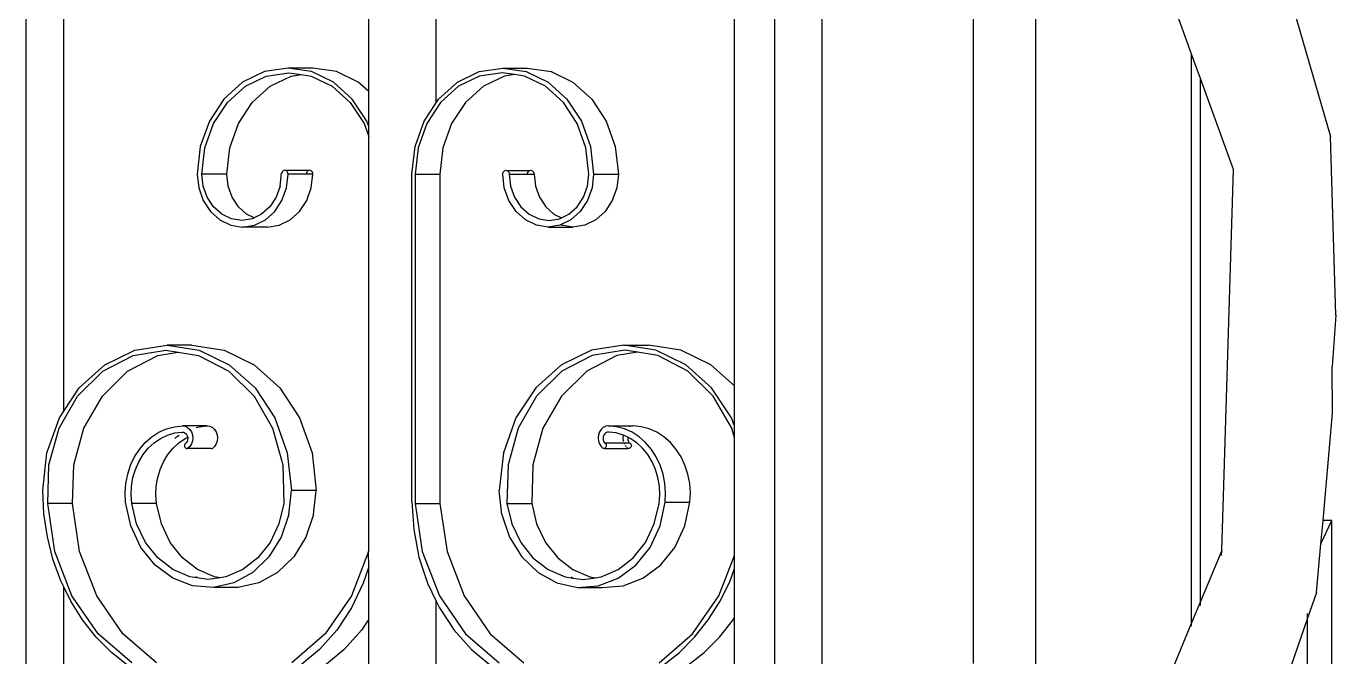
# Model space of a CAD drawing. Header units: millimetres. Extents: x 173236 to 801264, y -94969 to 615039.
# Drawn here: x 397708.1 to 398037.4, y -1803.8 to -1645.2 of the extents above; entities that cross this region are included whole.
import ezdxf

# ---------------------------------------------------------------- set-up
doc = ezdxf.new("R2010")
doc.units = ezdxf.units.MM
doc.header["$MEASUREMENT"] = 0
doc.layers.add('VOX-A-ELEV-1-NEAR', color=130, linetype='Continuous')
doc.layers.add('VOX-A-WALL-PATT', color=233, linetype='Continuous')

# ---------------------------------------------------------------- blocks, each defined once
blk = doc.blocks.new('west stsircase')
at = {"layer": 'VOX-A-WALL-PATT'}
for p, q in [((1461395.58, -1749.89), (1461395.58, -995.74)), ((1461405.05, -1392.01), (1461405.05, -1002.51)), ((1461481.71, -1311.69), (1461481.71, -1056.87)), ((1461498.66, -1314.5), (1461498.66, -1068.89)), ((1461573.67, -1385.69), (1461573.67, -1134.93)), ((1461583.86, -1600.66), (1461583.86, -1145.51)), ((1461595.73, -1531.6), (1461595.73, -1157.84)), ((1461633.76, -1455.5), (1461633.76, -1201.09)), ((1461649.47, -1457.7), (1461649.47, -1224.5)), ((1461688.63, -1302.25), (1461673.31, -1259.99)), ((1461712.53, -1284.8), (1461723.54, -1322.95)), ((1461688.63, -1445.23), (1461688.63, -1302.25)), ((1461690.84, -1308.36), (1461688.63, -1302.25)), ((1461455.51, -1306.67), (1461450.01, -1309.33)), ((1461461.43, -1305.76), (1461455.51, -1306.67)), ((1461455.96, -1307.8), (1461461.61, -1306.93)), ((1461467.66, -1305.76), (1461461.43, -1305.76)), ((1461467.34, -1306.67), (1461461.43, -1305.76)), ((1461461.61, -1306.93), (1461464.73, -1307.41)), ((1461472.85, -1309.33), (1461467.34, -1306.67)), ((1461473.57, -1306.67), (1461467.66, -1305.76)), ((1461479.08, -1309.33), (1461473.57, -1306.67)), ((1461504, -1309.33), (1461509.51, -1306.67)), ((1461509.51, -1306.67), (1461515.42, -1305.76)), ((1461515.24, -1306.93), (1461509.59, -1307.8)), ((1461518.36, -1307.41), (1461515.24, -1306.93)), ((1461515.42, -1305.76), (1461521.33, -1306.67)), ((1461515.42, -1305.76), (1461521.66, -1305.76)), ((1461521.33, -1306.67), (1461526.84, -1309.33)), ((1461521.66, -1305.76), (1461527.57, -1306.67)), ((1461527.57, -1306.67), (1461533.08, -1309.33)), ((1461450.01, -1309.33), (1461445.28, -1313.57)), ((1461446.17, -1314.39), (1461450.69, -1310.34)), ((1461450.69, -1310.34), (1461455.96, -1307.8)), ((1461452.4, -1314.39), (1461456.92, -1310.34)), ((1461456.92, -1310.34), (1461462.19, -1307.8)), ((1461462.19, -1307.8), (1461464.73, -1307.41)), ((1461464.73, -1307.41), (1461467.26, -1307.8)), ((1461467.26, -1307.8), (1461472.53, -1310.34)), ((1461472.53, -1310.34), (1461477.05, -1314.39)), ((1461477.58, -1313.57), (1461472.85, -1309.33)), ((1461481.71, -1311.69), (1461479.08, -1309.33)), ((1461499.27, -1313.57), (1461504, -1309.33)), ((1461504.32, -1310.34), (1461499.79, -1314.39)), ((1461509.59, -1307.8), (1461504.32, -1310.34)), ((1461510.55, -1310.34), (1461506.03, -1314.39)), ((1461515.82, -1307.8), (1461510.55, -1310.34)), ((1461518.36, -1307.41), (1461515.82, -1307.8)), ((1461520.89, -1307.8), (1461518.36, -1307.41)), ((1461526.16, -1310.34), (1461520.89, -1307.8)), ((1461530.68, -1314.39), (1461526.16, -1310.34)), ((1461526.84, -1309.33), (1461531.57, -1313.57)), ((1461533.08, -1309.33), (1461537.81, -1313.57)), ((1461690.84, -1439.91), (1461690.84, -1308.36)), ((1461699.15, -1331.28), (1461690.84, -1308.36)), ((1461445.28, -1313.57), (1461441.65, -1319.09)), ((1461481.21, -1319.09), (1461477.58, -1313.57)), ((1461481.71, -1320.5), (1461481.71, -1311.69)), ((1461498.66, -1314.5), (1461499.27, -1313.57)), ((1461531.57, -1313.57), (1461535.2, -1319.09)), ((1461537.81, -1313.57), (1461541.44, -1319.09)), ((1461442.69, -1319.67), (1461446.17, -1314.39)), ((1461448.93, -1319.67), (1461452.4, -1314.39)), ((1461477.05, -1314.39), (1461480.53, -1319.67)), ((1461495.64, -1319.09), (1461498.66, -1314.5)), ((1461499.79, -1314.39), (1461496.32, -1319.67)), ((1461506.03, -1314.39), (1461502.56, -1319.67)), ((1461534.15, -1319.67), (1461530.68, -1314.39)), ((1461441.65, -1319.09), (1461439.36, -1325.51)), ((1461440.51, -1325.82), (1461442.69, -1319.67)), ((1461446.75, -1325.82), (1461448.93, -1319.67)), ((1461480.53, -1319.67), (1461481.71, -1323.01)), ((1461481.71, -1320.5), (1461481.21, -1319.09)), ((1461481.71, -1323.01), (1461481.71, -1320.5)), ((1461493.36, -1325.51), (1461495.64, -1319.09)), ((1461496.32, -1319.67), (1461494.14, -1325.82)), ((1461502.56, -1319.67), (1461500.38, -1325.82)), ((1461536.34, -1325.82), (1461534.15, -1319.67)), ((1461535.2, -1319.09), (1461537.48, -1325.51)), ((1461541.44, -1319.09), (1461543.72, -1325.51)), ((1461481.71, -1427.17), (1461481.71, -1323.01)), ((1461724.89, -1367.93), (1461723.54, -1322.95)), ((1461439.36, -1325.51), (1461438.59, -1332.41)), ((1461439.77, -1332.41), (1461440.51, -1325.82)), ((1461446, -1332.41), (1461446.75, -1325.82)), ((1461492.58, -1332.41), (1461493.36, -1325.51)), ((1461494.14, -1325.82), (1461493.4, -1332.41)), ((1461500.38, -1325.82), (1461499.63, -1332.41)), ((1461537.08, -1332.41), (1461536.34, -1325.82)), ((1461537.48, -1325.51), (1461538.26, -1332.41)), ((1461543.72, -1325.51), (1461544.5, -1332.41)), ((1461438.59, -1332.41), (1461438.98, -1335.86)), ((1461446, -1332.41), (1461439.77, -1332.41)), ((1461440.11, -1335.44), (1461439.77, -1332.41)), ((1461446.34, -1335.44), (1461446, -1332.41)), ((1461459.46, -1335.44), (1461459.82, -1332.17)), ((1461459.91, -1331.94), (1461459.82, -1332.17)), ((1461460.04, -1331.74), (1461459.91, -1331.94)), ((1461460.2, -1331.59), (1461460.04, -1331.74)), ((1461460.4, -1331.49), (1461460.2, -1331.59)), ((1461460.61, -1331.46), (1461460.4, -1331.49)), ((1461460.82, -1331.49), (1461460.61, -1331.46)), ((1461461.02, -1331.59), (1461460.82, -1331.49)), ((1461466.64, -1331.49), (1461460.82, -1331.49)), ((1461461.19, -1331.74), (1461461.02, -1331.59)), ((1461461.04, -1335.86), (1461461.43, -1332.41)), ((1461461.32, -1331.94), (1461461.19, -1331.74)), ((1461461.4, -1332.17), (1461461.32, -1331.94)), ((1461461.43, -1332.41), (1461461.4, -1332.17)), ((1461466.03, -1332.41), (1461461.43, -1332.41)), ((1461466.06, -1332.17), (1461466.03, -1332.41)), ((1461467.66, -1332.41), (1461466.03, -1332.41)), ((1461466.14, -1331.94), (1461466.06, -1332.17)), ((1461466.27, -1331.74), (1461466.14, -1331.94)), ((1461466.44, -1331.59), (1461466.27, -1331.74)), ((1461466.64, -1331.49), (1461466.44, -1331.59)), ((1461466.85, -1331.46), (1461466.64, -1331.49)), ((1461467.06, -1331.49), (1461466.85, -1331.46)), ((1461467.25, -1331.59), (1461467.06, -1331.49)), ((1461467.42, -1331.74), (1461467.25, -1331.59)), ((1461467.27, -1335.86), (1461467.66, -1332.41)), ((1461467.55, -1331.94), (1461467.42, -1331.74)), ((1461467.63, -1332.17), (1461467.55, -1331.94)), ((1461467.66, -1332.41), (1461467.63, -1332.17)), ((1461492.58, -1414.78), (1461492.58, -1332.41)), ((1461493.4, -1332.41), (1461493.4, -1415.27)), ((1461493.4, -1332.41), (1461499.63, -1332.41)), ((1461499.63, -1332.41), (1461499.63, -1415.27)), ((1461515.42, -1332.41), (1461515.45, -1332.17)), ((1461515.81, -1335.86), (1461515.42, -1332.41)), ((1461515.45, -1332.17), (1461515.53, -1331.94)), ((1461515.53, -1331.94), (1461515.66, -1331.74)), ((1461515.66, -1331.74), (1461515.83, -1331.59)), ((1461515.83, -1331.59), (1461516.03, -1331.49)), ((1461516.03, -1331.49), (1461516.24, -1331.46)), ((1461516.24, -1331.46), (1461516.45, -1331.49)), ((1461516.45, -1331.49), (1461516.64, -1331.59)), ((1461516.45, -1331.49), (1461522.26, -1331.49)), ((1461516.64, -1331.59), (1461516.81, -1331.74)), ((1461516.81, -1331.74), (1461516.94, -1331.94)), ((1461516.94, -1331.94), (1461517.02, -1332.17)), ((1461517.02, -1332.17), (1461517.05, -1332.41)), ((1461517.05, -1332.41), (1461517.39, -1335.44)), ((1461517.05, -1332.41), (1461521.66, -1332.41)), ((1461521.66, -1332.41), (1461521.68, -1332.17)), ((1461521.66, -1332.41), (1461523.29, -1332.41)), ((1461521.68, -1332.17), (1461521.77, -1331.94)), ((1461521.77, -1331.94), (1461521.9, -1331.74)), ((1461521.9, -1331.74), (1461522.06, -1331.59)), ((1461522.06, -1331.59), (1461522.26, -1331.49)), ((1461522.26, -1331.49), (1461522.47, -1331.46)), ((1461522.47, -1331.46), (1461522.68, -1331.49)), ((1461522.68, -1331.49), (1461522.88, -1331.59)), ((1461522.88, -1331.59), (1461523.05, -1331.74)), ((1461523.05, -1331.74), (1461523.18, -1331.94)), ((1461523.18, -1331.94), (1461523.26, -1332.17)), ((1461523.26, -1332.17), (1461523.29, -1332.41)), ((1461523.29, -1332.41), (1461523.63, -1335.44)), ((1461536.74, -1335.44), (1461537.08, -1332.41)), ((1461538.26, -1332.41), (1461537.87, -1335.86)), ((1461538.26, -1332.41), (1461544.5, -1332.41)), ((1461544.5, -1332.41), (1461544.11, -1335.86)), ((1461696.19, -1427.04), (1461699.15, -1331.28)), ((1461438.98, -1335.86), (1461440.12, -1339.07)), ((1461441.11, -1338.25), (1461440.11, -1335.44)), ((1461447.35, -1338.25), (1461446.34, -1335.44)), ((1461459.46, -1335.44), (1461458.46, -1338.25)), ((1461459.9, -1339.07), (1461461.04, -1335.86)), ((1461466.13, -1339.07), (1461467.27, -1335.86)), ((1461516.95, -1339.07), (1461515.81, -1335.86)), ((1461517.39, -1335.44), (1461518.39, -1338.25)), ((1461523.63, -1335.44), (1461524.63, -1338.25)), ((1461535.74, -1338.25), (1461536.74, -1335.44)), ((1461537.87, -1335.86), (1461536.73, -1339.07)), ((1461544.11, -1335.86), (1461542.97, -1339.07)), ((1461440.12, -1339.07), (1461441.93, -1341.83)), ((1461442.7, -1340.67), (1461441.11, -1338.25)), ((1461448.94, -1340.67), (1461447.35, -1338.25)), ((1461458.46, -1338.25), (1461456.86, -1340.67)), ((1461458.08, -1341.83), (1461459.9, -1339.07)), ((1461464.32, -1341.83), (1461466.13, -1339.07)), ((1461518.77, -1341.83), (1461516.95, -1339.07)), ((1461518.39, -1338.25), (1461519.98, -1340.67)), ((1461524.63, -1338.25), (1461526.22, -1340.67)), ((1461534.15, -1340.67), (1461535.74, -1338.25)), ((1461536.73, -1339.07), (1461534.92, -1341.83)), ((1461542.97, -1339.07), (1461541.15, -1341.83)), ((1461441.93, -1341.83), (1461444.3, -1343.95)), ((1461444.78, -1342.53), (1461442.7, -1340.67)), ((1461447.19, -1343.7), (1461444.78, -1342.53)), ((1461451.01, -1342.53), (1461448.94, -1340.67)), ((1461452.9, -1343.44), (1461451.01, -1342.53)), ((1461452.9, -1343.44), (1461452.37, -1343.7)), ((1461454.79, -1342.53), (1461452.9, -1343.44)), ((1461456.86, -1340.67), (1461454.79, -1342.53)), ((1461455.72, -1343.95), (1461458.08, -1341.83)), ((1461461.95, -1343.95), (1461464.32, -1341.83)), ((1461521.13, -1343.95), (1461518.77, -1341.83)), ((1461519.98, -1340.67), (1461522.06, -1342.53)), ((1461522.06, -1342.53), (1461524.47, -1343.7)), ((1461526.22, -1340.67), (1461528.29, -1342.53)), ((1461528.29, -1342.53), (1461530.18, -1343.44)), ((1461529.66, -1343.7), (1461530.18, -1343.44)), ((1461530.18, -1343.44), (1461532.07, -1342.53)), ((1461532.07, -1342.53), (1461534.15, -1340.67)), ((1461534.92, -1341.83), (1461532.55, -1343.95)), ((1461541.15, -1341.83), (1461538.79, -1343.95)), ((1461444.3, -1343.95), (1461447.05, -1345.28)), ((1461447.05, -1345.28), (1461450.01, -1345.74)), ((1461449.78, -1344.1), (1461447.19, -1343.7)), ((1461452.37, -1343.7), (1461449.78, -1344.1)), ((1461450.01, -1345.74), (1461452.96, -1345.28)), ((1461456.24, -1345.74), (1461450.01, -1345.74)), ((1461452.96, -1345.28), (1461455.72, -1343.95)), ((1461456.24, -1345.74), (1461459.2, -1345.28)), ((1461459.2, -1345.28), (1461461.95, -1343.95)), ((1461523.89, -1345.28), (1461521.13, -1343.95)), ((1461526.84, -1345.74), (1461523.89, -1345.28)), ((1461524.47, -1343.7), (1461527.07, -1344.1)), ((1461529.8, -1345.28), (1461526.84, -1345.74)), ((1461526.84, -1345.74), (1461533.08, -1345.74)), ((1461527.07, -1344.1), (1461529.66, -1343.7)), ((1461532.55, -1343.95), (1461529.8, -1345.28)), ((1461533.08, -1345.74), (1461530.12, -1345.28)), ((1461536.03, -1345.28), (1461533.08, -1345.74)), ((1461538.79, -1343.95), (1461536.03, -1345.28)), ((1461724.89, -1367.93), (1461724, -1380.76)), ((1461422.93, -1376.7), (1461431.02, -1375.46)), ((1461437.26, -1375.46), (1461431.02, -1375.46)), ((1461431.02, -1375.46), (1461439.12, -1376.7)), ((1461437.26, -1375.46), (1461445.35, -1376.7)), ((1461545.83, -1375.46), (1461537.73, -1376.7)), ((1461553.92, -1376.7), (1461545.83, -1375.46)), ((1461545.83, -1375.46), (1461552.06, -1375.46)), ((1461560.16, -1376.7), (1461552.06, -1375.46)), ((1461414.86, -1382.01), (1461422.46, -1378.06)), ((1461415.38, -1380.35), (1461422.93, -1376.7)), ((1461421.09, -1382.01), (1461428.69, -1378.06)), ((1461422.46, -1378.06), (1461430.7, -1376.7)), ((1461428.69, -1378.06), (1461433.82, -1377.22)), ((1461430.7, -1376.7), (1461433.82, -1377.22)), ((1461433.82, -1377.22), (1461438.94, -1378.06)), ((1461438.94, -1378.06), (1461446.54, -1382.01)), ((1461439.12, -1376.7), (1461446.66, -1380.35)), ((1461445.35, -1376.7), (1461452.89, -1380.35)), ((1461537.73, -1376.7), (1461530.19, -1380.35)), ((1461537.91, -1378.06), (1461530.31, -1382.01)), ((1461544.14, -1378.06), (1461536.54, -1382.01)), ((1461546.15, -1376.7), (1461537.91, -1378.06)), ((1461549.26, -1377.22), (1461544.14, -1378.06)), ((1461549.26, -1377.22), (1461546.15, -1376.7)), ((1461554.39, -1378.06), (1461549.26, -1377.22)), ((1461561.47, -1380.35), (1461553.92, -1376.7)), ((1461561.99, -1382.01), (1461554.39, -1378.06)), ((1461567.7, -1380.35), (1461560.16, -1376.7)), ((1461408.49, -1388.26), (1461414.86, -1382.01)), ((1461408.9, -1386.15), (1461415.38, -1380.35)), ((1461414.73, -1388.26), (1461421.09, -1382.01)), ((1461446.54, -1382.01), (1461452.91, -1388.26)), ((1461446.66, -1380.35), (1461453.14, -1386.15)), ((1461452.89, -1380.35), (1461459.37, -1386.15)), ((1461530.19, -1380.35), (1461523.71, -1386.15)), ((1461530.31, -1382.01), (1461523.94, -1388.26)), ((1461536.54, -1382.01), (1461530.17, -1388.26)), ((1461567.94, -1386.15), (1461561.47, -1380.35)), ((1461568.36, -1388.26), (1461561.99, -1382.01)), ((1461573.67, -1385.69), (1461567.7, -1380.35)), ((1461724.09, -1392.53), (1461724, -1380.76)), ((1461405.05, -1392.01), (1461408.9, -1386.15)), ((1461453.14, -1386.15), (1461458.11, -1393.71)), ((1461459.37, -1386.15), (1461464.34, -1393.71)), ((1461523.71, -1386.15), (1461518.74, -1393.71)), ((1461572.91, -1393.71), (1461567.94, -1386.15)), ((1461573.67, -1395.83), (1461573.67, -1385.69)), ((1461403.85, -1396.32), (1461408.49, -1388.26)), ((1461410.08, -1396.32), (1461414.73, -1388.26)), ((1461452.91, -1388.26), (1461457.55, -1396.32)), ((1461523.94, -1388.26), (1461519.3, -1396.32)), ((1461530.17, -1388.26), (1461525.53, -1396.32)), ((1461573, -1396.32), (1461568.36, -1388.26)), ((1461403.93, -1393.71), (1461405.05, -1392.01)), ((1461721.68, -1419.52), (1461724.09, -1392.53)), ((1461400.81, -1402.51), (1461403.93, -1393.71)), ((1461430.84, -1396.47), (1461432.84, -1395.93)), ((1461432.84, -1395.93), (1461434.88, -1395.72)), ((1461441.11, -1395.72), (1461434.88, -1395.72)), ((1461434.88, -1395.72), (1461435.55, -1395.82)), ((1461435.55, -1395.82), (1461436.18, -1396.12)), ((1461436.18, -1396.12), (1461436.72, -1396.61)), ((1461438.36, -1396.12), (1461439.07, -1395.93)), ((1461439.07, -1395.93), (1461441.11, -1395.72)), ((1461441.11, -1395.72), (1461441.78, -1395.82)), ((1461441.78, -1395.82), (1461442.41, -1396.12)), ((1461442.41, -1396.12), (1461442.95, -1396.61)), ((1461458.11, -1393.71), (1461461.23, -1402.51)), ((1461464.34, -1393.71), (1461467.47, -1402.51)), ((1461518.74, -1393.71), (1461515.62, -1402.51)), ((1461540.67, -1396.12), (1461540.13, -1396.61)), ((1461541.3, -1395.82), (1461540.67, -1396.12)), ((1461541.97, -1395.72), (1461541.3, -1395.82)), ((1461541.97, -1395.72), (1461548.21, -1395.72)), ((1461544.01, -1395.93), (1461541.97, -1395.72)), ((1461546.01, -1396.47), (1461544.01, -1395.93)), ((1461547.53, -1395.82), (1461547.31, -1395.93)), ((1461548.21, -1395.72), (1461547.53, -1395.82)), ((1461550.25, -1395.93), (1461548.21, -1395.72)), ((1461552.24, -1396.47), (1461550.25, -1395.93)), ((1461573.67, -1395.83), (1461572.91, -1393.71)), ((1461573.67, -1398.75), (1461573.67, -1395.83)), ((1461401.29, -1405.56), (1461403.85, -1396.32)), ((1461407.53, -1405.56), (1461410.08, -1396.32)), ((1461425.51, -1399.93), (1461427.14, -1398.49)), ((1461427.14, -1398.49), (1461428.93, -1397.33)), ((1461427.74, -1399.99), (1461429.36, -1398.88)), ((1461428.93, -1397.33), (1461430.84, -1396.47)), ((1461429.36, -1398.88), (1461431.1, -1398.04)), ((1461431.1, -1398.04), (1461432.92, -1397.5)), ((1461432.92, -1397.5), (1461434.79, -1397.27)), ((1461432.94, -1398.88), (1461433.38, -1398.49)), ((1461433.38, -1398.49), (1461434.07, -1398.04)), ((1461433.98, -1399.99), (1461435.6, -1398.88)), ((1461434.79, -1397.27), (1461435.15, -1397.31)), ((1461435.15, -1397.31), (1461435.49, -1397.46)), ((1461435.49, -1397.46), (1461435.78, -1397.71)), ((1461435.6, -1398.88), (1461436.19, -1398.6)), ((1461435.78, -1397.71), (1461436.01, -1398.03)), ((1461436.01, -1398.03), (1461436.16, -1398.42)), ((1461436.18, -1399.26), (1461436.06, -1399.65)), ((1461436.16, -1398.42), (1461436.19, -1398.6)), ((1461436.22, -1398.83), (1461436.18, -1399.26)), ((1461436.19, -1398.6), (1461436.22, -1398.83)), ((1461436.72, -1396.61), (1461437.13, -1397.24)), ((1461437.13, -1397.24), (1461437.39, -1397.97)), ((1461437.39, -1399.54), (1461437.13, -1400.27)), ((1461437.39, -1397.97), (1461437.48, -1398.75)), ((1461437.48, -1398.75), (1461437.39, -1399.54)), ((1461442.95, -1396.61), (1461443.36, -1397.24)), ((1461443.36, -1397.24), (1461443.62, -1397.97)), ((1461443.62, -1399.54), (1461443.36, -1400.27)), ((1461443.62, -1397.97), (1461443.71, -1398.75)), ((1461443.71, -1398.75), (1461443.62, -1399.54)), ((1461457.55, -1396.32), (1461460.11, -1405.56)), ((1461519.3, -1396.32), (1461516.74, -1405.56)), ((1461525.53, -1396.32), (1461522.98, -1405.56)), ((1461539.46, -1397.97), (1461539.37, -1398.75)), ((1461539.37, -1398.75), (1461539.46, -1399.54)), ((1461539.72, -1397.24), (1461539.46, -1397.97)), ((1461539.46, -1399.54), (1461539.72, -1400.27)), ((1461540.13, -1396.61), (1461539.72, -1397.24)), ((1461540.69, -1398.42), (1461540.63, -1398.83)), ((1461540.63, -1398.83), (1461540.67, -1399.26)), ((1461540.67, -1399.26), (1461540.79, -1399.65)), ((1461540.84, -1398.03), (1461540.69, -1398.42)), ((1461541.06, -1397.71), (1461540.84, -1398.03)), ((1461541.36, -1397.46), (1461541.06, -1397.71)), ((1461541.7, -1397.31), (1461541.36, -1397.46)), ((1461542.06, -1397.27), (1461541.7, -1397.31)), ((1461543.93, -1397.5), (1461542.06, -1397.27)), ((1461545.69, -1398.03), (1461543.93, -1397.5)), ((1461545.69, -1398.03), (1461545.61, -1398.75)), ((1461545.61, -1398.75), (1461545.69, -1399.54)), ((1461545.75, -1398.04), (1461545.69, -1398.03)), ((1461545.69, -1399.54), (1461545.73, -1399.65)), ((1461546.9, -1398.6), (1461545.75, -1398.04)), ((1461547.92, -1397.33), (1461546.01, -1396.47)), ((1461546.9, -1398.6), (1461546.86, -1398.83)), ((1461546.86, -1398.83), (1461546.9, -1399.26)), ((1461547.48, -1398.88), (1461546.9, -1398.6)), ((1461546.9, -1399.26), (1461547.03, -1399.65)), ((1461549.1, -1399.99), (1461547.48, -1398.88)), ((1461549.71, -1398.49), (1461547.92, -1397.33)), ((1461551.34, -1399.93), (1461549.71, -1398.49)), ((1461554.15, -1397.33), (1461552.24, -1396.47)), ((1461555.94, -1398.49), (1461554.15, -1397.33)), ((1461557.57, -1399.93), (1461555.94, -1398.49)), ((1461573.67, -1398.75), (1461573, -1396.32)), ((1461573.67, -1428.33), (1461573.67, -1398.75)), ((1461399.74, -1411.95), (1461400.81, -1402.51)), ((1461422.83, -1403.54), (1461424.06, -1401.63)), ((1461424.06, -1401.63), (1461425.51, -1399.93)), ((1461424.98, -1402.94), (1461426.27, -1401.35)), ((1461426.27, -1401.35), (1461427.74, -1399.99)), ((1461431.22, -1402.94), (1461432.51, -1401.35)), ((1461432.51, -1401.35), (1461433.98, -1399.99)), ((1461435.41, -1400.51), (1461435.39, -1400.7)), ((1461435.39, -1400.7), (1461435.41, -1400.88)), ((1461435.47, -1400.33), (1461435.41, -1400.51)), ((1461435.41, -1400.88), (1461435.48, -1401.06)), ((1461435.57, -1400.18), (1461435.47, -1400.33)), ((1461435.48, -1401.06), (1461435.58, -1401.2)), ((1461435.69, -1400.07), (1461435.57, -1400.18)), ((1461435.58, -1401.2), (1461435.71, -1401.32)), ((1461435.84, -1399.99), (1461435.69, -1400.07)), ((1461435.71, -1401.32), (1461435.86, -1401.39)), ((1461436.06, -1399.65), (1461435.84, -1399.99)), ((1461435.86, -1401.39), (1461436.02, -1401.41)), ((1461436.02, -1401.41), (1461436.18, -1401.38)), ((1461436.72, -1400.9), (1461436.18, -1401.38)), ((1461442.09, -1401.39), (1461436.18, -1401.38)), ((1461437.13, -1400.27), (1461436.72, -1400.9)), ((1461442.09, -1401.39), (1461442.25, -1401.41)), ((1461442.25, -1401.41), (1461442.41, -1401.38)), ((1461442.95, -1400.9), (1461442.41, -1401.38)), ((1461443.36, -1400.27), (1461442.95, -1400.9)), ((1461461.23, -1402.51), (1461462.3, -1411.95)), ((1461467.47, -1402.51), (1461468.53, -1411.95)), ((1461515.62, -1402.51), (1461514.55, -1411.95)), ((1461539.72, -1400.27), (1461540.13, -1400.9)), ((1461540.13, -1400.9), (1461540.67, -1401.38)), ((1461540.83, -1401.41), (1461540.67, -1401.38)), ((1461540.79, -1399.65), (1461541.01, -1399.99)), ((1461541, -1401.38), (1461540.83, -1401.41)), ((1461541.14, -1401.32), (1461541, -1401.38)), ((1461541, -1401.38), (1461546.91, -1401.38)), ((1461541.01, -1399.99), (1461541.15, -1400.07)), ((1461541.01, -1399.99), (1461545.86, -1399.99)), ((1461541.27, -1401.2), (1461541.14, -1401.32)), ((1461541.15, -1400.07), (1461541.28, -1400.18)), ((1461541.37, -1401.06), (1461541.27, -1401.2)), ((1461541.28, -1400.18), (1461541.38, -1400.33)), ((1461541.43, -1400.88), (1461541.37, -1401.06)), ((1461541.38, -1400.33), (1461541.44, -1400.51)), ((1461541.46, -1400.7), (1461541.43, -1400.88)), ((1461541.44, -1400.51), (1461541.46, -1400.7)), ((1461545.86, -1399.99), (1461545.88, -1400.07)), ((1461545.86, -1399.99), (1461547.24, -1399.99)), ((1461545.92, -1400.18), (1461545.95, -1400.27)), ((1461545.95, -1400.27), (1461546, -1400.33)), ((1461546.23, -1400.7), (1461546.36, -1400.88)), ((1461546.54, -1401.06), (1461546.71, -1401.2)), ((1461546.83, -1401.32), (1461546.91, -1401.38)), ((1461547.07, -1401.41), (1461546.91, -1401.38)), ((1461547.03, -1399.65), (1461547.24, -1399.99)), ((1461547.23, -1401.39), (1461547.07, -1401.41)), ((1461547.38, -1401.32), (1461547.23, -1401.39)), ((1461547.24, -1399.99), (1461547.39, -1400.07)), ((1461547.51, -1401.2), (1461547.38, -1401.32)), ((1461547.39, -1400.07), (1461547.52, -1400.18)), ((1461547.61, -1401.06), (1461547.51, -1401.2)), ((1461547.52, -1400.18), (1461547.61, -1400.33)), ((1461547.61, -1400.33), (1461547.67, -1400.51)), ((1461547.67, -1400.88), (1461547.61, -1401.06)), ((1461547.67, -1400.51), (1461547.69, -1400.7)), ((1461547.69, -1400.7), (1461547.67, -1400.88)), ((1461550.58, -1401.35), (1461549.1, -1399.99)), ((1461551.87, -1402.94), (1461550.58, -1401.35)), ((1461552.78, -1401.63), (1461551.34, -1399.93)), ((1461554.01, -1403.54), (1461552.78, -1401.63)), ((1461559.02, -1401.63), (1461557.57, -1399.93)), ((1461560.25, -1403.54), (1461559.02, -1401.63)), ((1461401.03, -1415.27), (1461401.29, -1405.56)), ((1461407.26, -1415.27), (1461407.53, -1405.56)), ((1461421.11, -1407.86), (1461421.84, -1405.63)), ((1461421.84, -1405.63), (1461422.83, -1403.54)), ((1461423.03, -1406.68), (1461423.89, -1404.73)), ((1461423.89, -1404.73), (1461424.98, -1402.94)), ((1461429.27, -1406.68), (1461430.13, -1404.73)), ((1461430.13, -1404.73), (1461431.22, -1402.94)), ((1461460.11, -1405.56), (1461460.38, -1415.27)), ((1461516.74, -1405.56), (1461516.47, -1415.27)), ((1461522.98, -1405.56), (1461522.71, -1415.27)), ((1461552.96, -1404.73), (1461551.87, -1402.94)), ((1461553.82, -1406.68), (1461552.96, -1404.73)), ((1461555, -1405.63), (1461554.01, -1403.54)), ((1461555.74, -1407.86), (1461555, -1405.63)), ((1461561.24, -1405.63), (1461560.25, -1403.54)), ((1461561.97, -1407.86), (1461561.24, -1405.63)), ((1461420.65, -1410.19), (1461421.11, -1407.86)), ((1461422.05, -1410.9), (1461422.41, -1408.75)), ((1461422.41, -1408.75), (1461423.03, -1406.68)), ((1461428.28, -1410.9), (1461428.65, -1408.75)), ((1461428.65, -1408.75), (1461429.27, -1406.68)), ((1461554.44, -1408.75), (1461553.82, -1406.68)), ((1461554.8, -1410.9), (1461554.44, -1408.75)), ((1461556.19, -1410.19), (1461555.74, -1407.86)), ((1461562.43, -1410.19), (1461561.97, -1407.86)), ((1461400.03, -1417.82), (1461399.74, -1411.95)), ((1461420.48, -1412.57), (1461420.65, -1410.19)), ((1461420.59, -1414.95), (1461420.48, -1412.57)), ((1461421.94, -1413.09), (1461422.05, -1410.9)), ((1461428.18, -1413.09), (1461428.28, -1410.9)), ((1461461.64, -1418.03), (1461462.3, -1411.95)), ((1461468.53, -1411.95), (1461462.3, -1411.95)), ((1461467.87, -1418.03), (1461468.53, -1411.95)), ((1461515.21, -1418.03), (1461514.55, -1411.95)), ((1461554.9, -1413.09), (1461554.8, -1410.9)), ((1461556.37, -1412.57), (1461556.19, -1410.19)), ((1461556.26, -1414.95), (1461556.37, -1412.57)), ((1461562.61, -1412.57), (1461562.43, -1410.19)), ((1461562.5, -1414.95), (1461562.61, -1412.57)), ((1461407.26, -1415.27), (1461401.03, -1415.27)), ((1461402.79, -1427.33), (1461401.03, -1415.27)), ((1461409.03, -1427.33), (1461407.26, -1415.27)), ((1461421.88, -1420.89), (1461420.59, -1414.95)), ((1461422.11, -1415.27), (1461421.94, -1413.09)), ((1461428.34, -1415.27), (1461422.11, -1415.27)), ((1461423.34, -1420.38), (1461422.11, -1415.27)), ((1461428.34, -1415.27), (1461428.18, -1413.09)), ((1461429.58, -1420.38), (1461428.34, -1415.27)), ((1461460.38, -1415.27), (1461459.14, -1420.38)), ((1461492.58, -1414.78), (1461493.02, -1421.82)), ((1461493.4, -1415.27), (1461495.16, -1427.33)), ((1461493.4, -1415.27), (1461499.63, -1415.27)), ((1461499.63, -1415.27), (1461501.4, -1427.33)), ((1461516.47, -1415.27), (1461522.71, -1415.27)), ((1461516.47, -1415.27), (1461517.71, -1420.38)), ((1461522.71, -1415.27), (1461523.94, -1420.38)), ((1461553.51, -1420.38), (1461554.74, -1415.27)), ((1461554.74, -1415.27), (1461554.9, -1413.09)), ((1461554.97, -1420.89), (1461556.26, -1414.95)), ((1461556.26, -1414.95), (1461562.5, -1414.95)), ((1461561.2, -1420.89), (1461562.5, -1414.95)), ((1461400.9, -1423.61), (1461400.03, -1417.82)), ((1461461.64, -1418.03), (1461459.7, -1423.73)), ((1461467.87, -1418.03), (1461465.94, -1423.73)), ((1461515.21, -1418.03), (1461517.14, -1423.73)), ((1461424.4, -1426.27), (1461421.88, -1420.89)), ((1461425.57, -1425.02), (1461423.34, -1420.38)), ((1461431.8, -1425.02), (1461429.58, -1420.38)), ((1461459.14, -1420.38), (1461456.92, -1425.02)), ((1461493.02, -1421.82), (1461494.34, -1428.72)), ((1461517.71, -1420.38), (1461519.93, -1425.02)), ((1461523.94, -1420.38), (1461526.17, -1425.02)), ((1461551.28, -1425.02), (1461553.51, -1420.38)), ((1461552.45, -1426.27), (1461554.97, -1420.89)), ((1461558.68, -1426.27), (1461561.2, -1420.89)), ((1461721.15, -1425.4), (1461723.86, -1419.52)), ((1461721.15, -1425.4), (1461721.68, -1419.52)), ((1461723.86, -1419.52), (1461721.68, -1419.52)), ((1461723.86, -1573.82), (1461723.86, -1419.52)), ((1461402.32, -1429.25), (1461400.9, -1423.61)), ((1461428.66, -1428.93), (1461425.57, -1425.02)), ((1461434.89, -1428.93), (1461431.8, -1425.02)), ((1461456.92, -1425.02), (1461453.82, -1428.93)), ((1461459.7, -1423.73), (1461456.62, -1428.68)), ((1461465.94, -1423.73), (1461462.85, -1428.68)), ((1461517.14, -1423.73), (1461520.23, -1428.68)), ((1461519.93, -1425.02), (1461523.02, -1428.93)), ((1461526.17, -1425.02), (1461529.26, -1428.93)), ((1461548.19, -1428.93), (1461551.28, -1425.02)), ((1461720.06, -1437.6), (1461721.15, -1425.4)), ((1461407.1, -1438.48), (1461402.79, -1427.33)), ((1461413.34, -1438.48), (1461409.03, -1427.33)), ((1461427.99, -1430.74), (1461424.4, -1426.27)), ((1461432.44, -1431.88), (1461428.66, -1428.93)), ((1461438.68, -1431.88), (1461434.89, -1428.93)), ((1461453.82, -1428.93), (1461450.04, -1431.88)), ((1461456.62, -1428.68), (1461452.57, -1432.59)), ((1461462.85, -1428.68), (1461458.8, -1432.59)), ((1461481.69, -1427.33), (1461477.38, -1438.48)), ((1461481.71, -1427.17), (1461481.69, -1427.33)), ((1461481.71, -1431.14), (1461481.69, -1427.33)), ((1461494.34, -1428.72), (1461496.51, -1435.31)), ((1461495.16, -1427.33), (1461499.47, -1438.48)), ((1461501.4, -1427.33), (1461505.71, -1438.48)), ((1461520.23, -1428.68), (1461524.28, -1432.59)), ((1461523.02, -1428.93), (1461526.81, -1431.88)), ((1461529.26, -1428.93), (1461533.05, -1431.88)), ((1461544.4, -1431.88), (1461548.19, -1428.93)), ((1461548.86, -1430.74), (1461552.45, -1426.27)), ((1461555.1, -1430.74), (1461558.68, -1426.27)), ((1461569.74, -1438.48), (1461573.67, -1428.33)), ((1461573.67, -1431.6), (1461573.67, -1428.33)), ((1461696.19, -1427.04), (1461690.84, -1439.91)), ((1461696.15, -1428.32), (1461696.19, -1427.04)), ((1461404.29, -1434.67), (1461402.32, -1429.25)), ((1461432.42, -1434.03), (1461427.99, -1430.74)), ((1461436.72, -1433.72), (1461432.44, -1431.88)), ((1461442.95, -1433.72), (1461438.68, -1431.88)), ((1461450.04, -1431.88), (1461445.76, -1433.72)), ((1461481.71, -1431.14), (1461480.34, -1435.31)), ((1461481.71, -1444.33), (1461481.71, -1431.14)), ((1461526.81, -1431.88), (1461531.08, -1433.72)), ((1461533.05, -1431.88), (1461537.32, -1433.72)), ((1461540.13, -1433.72), (1461544.4, -1431.88)), ((1461544.43, -1434.03), (1461548.86, -1430.74)), ((1461550.67, -1434.03), (1461555.1, -1430.74)), ((1461572.56, -1434.67), (1461573.67, -1431.6)), ((1461573.67, -1443.98), (1461573.67, -1431.6)), ((1461405.05, -1436.21), (1461404.29, -1434.67)), ((1461437.41, -1435.94), (1461432.42, -1434.03)), ((1461438.57, -1433.97), (1461436.72, -1433.72)), ((1461438.57, -1433.97), (1461438.23, -1433.72)), ((1461441.24, -1434.34), (1461438.57, -1433.97)), ((1461444.36, -1433.91), (1461441.24, -1434.34)), ((1461447.81, -1435.19), (1461442.65, -1436.33)), ((1461444.36, -1433.91), (1461442.95, -1433.72)), ((1461445.76, -1433.72), (1461444.36, -1433.91)), ((1461452.57, -1432.59), (1461447.81, -1435.19)), ((1461454.05, -1435.19), (1461448.89, -1436.33)), ((1461458.8, -1432.59), (1461454.05, -1435.19)), ((1461480.34, -1435.31), (1461477.37, -1441.47)), ((1461496.51, -1435.31), (1461498.66, -1439.77)), ((1461524.28, -1432.59), (1461529.04, -1435.19)), ((1461529.04, -1435.19), (1461534.2, -1436.33)), ((1461531.08, -1433.72), (1461533.09, -1434)), ((1461532.59, -1433.72), (1461533.09, -1434)), ((1461533.09, -1434), (1461535.61, -1434.34)), ((1461535.61, -1434.34), (1461538.73, -1433.91)), ((1461537.32, -1433.72), (1461538.73, -1433.91)), ((1461538.73, -1433.91), (1461540.13, -1433.72)), ((1461539.44, -1435.94), (1461544.43, -1434.03)), ((1461545.67, -1435.94), (1461550.67, -1434.03)), ((1461570.07, -1439.78), (1461572.56, -1434.67)), ((1461405.05, -1488.29), (1461405.05, -1436.21)), ((1461406.78, -1439.78), (1461405.05, -1436.21)), ((1461413.69, -1448), (1461407.1, -1438.48)), ((1461419.92, -1448), (1461413.34, -1438.48)), ((1461442.65, -1436.33), (1461437.41, -1435.94)), ((1461448.89, -1436.33), (1461442.65, -1436.33)), ((1461477.38, -1438.48), (1461470.79, -1448)), ((1461499.47, -1438.48), (1461506.06, -1448)), ((1461505.71, -1438.48), (1461512.29, -1448)), ((1461534.2, -1436.33), (1461539.44, -1435.94)), ((1461534.2, -1436.33), (1461540.43, -1436.33)), ((1461540.43, -1436.33), (1461545.67, -1435.94)), ((1461563.16, -1448), (1461569.74, -1438.48)), ((1461720.06, -1437.6), (1461717.81, -1444.06)), ((1461409.76, -1444.53), (1461406.78, -1439.78)), ((1461477.37, -1441.47), (1461473.67, -1447.05)), ((1461498.66, -1484.73), (1461498.66, -1439.77)), ((1461498.66, -1439.77), (1461499.48, -1441.47)), ((1461499.48, -1441.47), (1461503.18, -1447.05)), ((1461567.09, -1444.53), (1461570.07, -1439.78)), ((1461690.84, -1439.91), (1461688.63, -1445.23)), ((1461690.84, -1440.88), (1461690.84, -1439.91)), ((1461413.18, -1448.84), (1461409.76, -1444.53)), ((1461481.71, -1444.33), (1461479.9, -1447.05)), ((1461481.71, -1480.17), (1461481.71, -1444.33)), ((1461563.67, -1448.84), (1461567.09, -1444.53)), ((1461569.91, -1448.84), (1461573.33, -1444.53)), ((1461573.33, -1444.53), (1461573.67, -1443.98)), ((1461573.67, -1480.52), (1461573.67, -1443.98)), ((1461688.63, -1445.23), (1461675.78, -1476.14)), ((1461688.63, -1446.12), (1461688.63, -1445.23)), ((1461717.81, -1444.06), (1461706.74, -1475.75)), ((1461717.81, -1444.06), (1461717.81, -1442.9)), ((1461717.81, -2358.09), (1461717.81, -1444.06)), ((1461417, -1452.68), (1461413.18, -1448.84)), ((1461422.11, -1455.27), (1461413.69, -1448)), ((1461428.35, -1455.27), (1461419.92, -1448)), ((1461470.79, -1448), (1461462.37, -1455.27)), ((1461473.67, -1447.05), (1461469.3, -1451.95)), ((1461479.9, -1447.05), (1461475.54, -1451.95)), ((1461503.18, -1447.05), (1461507.55, -1451.95)), ((1461506.06, -1448), (1461514.48, -1455.27)), ((1461512.29, -1448), (1461520.72, -1455.27)), ((1461554.74, -1455.27), (1461563.16, -1448)), ((1461559.85, -1452.68), (1461563.67, -1448.84)), ((1461566.08, -1452.68), (1461569.91, -1448.84)), ((1461469.3, -1451.95), (1461464.37, -1456.05)), ((1461475.54, -1451.95), (1461470.61, -1456.05)), ((1461507.55, -1451.95), (1461512.47, -1456.05)), ((1461421.17, -1455.97), (1461417, -1452.68)), ((1461555.68, -1455.97), (1461559.85, -1452.68)), ((1461561.91, -1455.97), (1461566.08, -1452.68))]:
    blk.add_line(p, q, dxfattribs=at)

msp = doc.modelspace()

# ---------------------------------------------------------------- block references
at = {"layer": 'VOX-A-ELEV-1-NEAR'}
msp.add_blockref('west stsircase', (-1063687.48, -350), dxfattribs=at)

doc.saveas('drawing.dxf')
